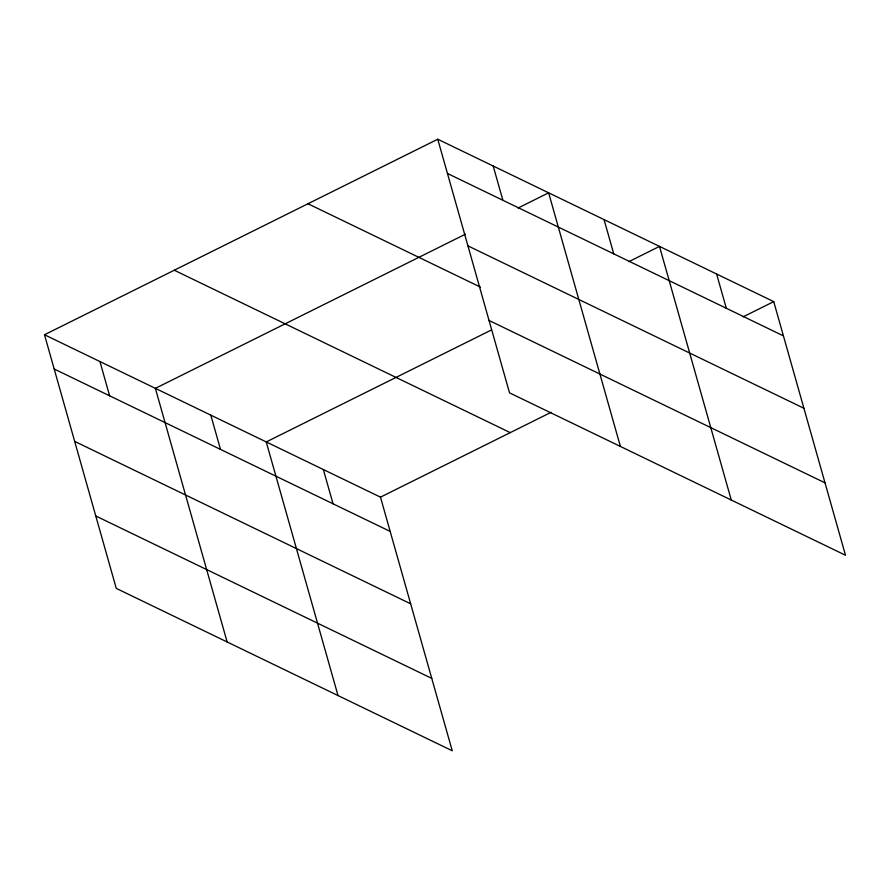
<?xml version="1.0" encoding="UTF-8"?>
<svg xmlns="http://www.w3.org/2000/svg" width="890" height="890" viewBox="0 0 890 890"><rect width="100%" height="100%" fill="white"/><g stroke="black" fill="none" stroke-linecap="round" stroke-linejoin="round"><path stroke-width="1.33" d="M44.5 334.751L380.475 497.154L452.242 750.771L116.267 588.379L44.5 334.751L437.758 139.229L773.733 301.621L845.5 555.249L509.525 392.846L437.758 139.229M465.381 234.215L155.372 388.351L227.139 641.968M518.024 208.037L548.629 192.819L620.397 446.435M491.347 330.012L266.243 441.941L338.011 695.557M628.896 261.627L659.501 246.408L731.269 500.024M380.475 497.154L551.11 412.315M743.128 316.84L773.733 301.621M447.447 173.472L783.423 335.875M467.94 245.863L803.915 408.265M307.984 203.754L480.455 287.114M489.044 320.456L825.019 482.847M174.273 270.226L510.248 432.629M54.19 369.005L390.165 531.408M74.671 441.396L410.646 603.798M95.786 515.978L431.761 678.38M716.617 274.02L726.307 308.263M604.065 219.619L613.755 253.861M493.194 166.018L502.883 200.272M323.359 469.553L333.049 503.796M210.808 415.141L220.498 449.394M99.936 361.551L109.626 395.805"/></g></svg>
